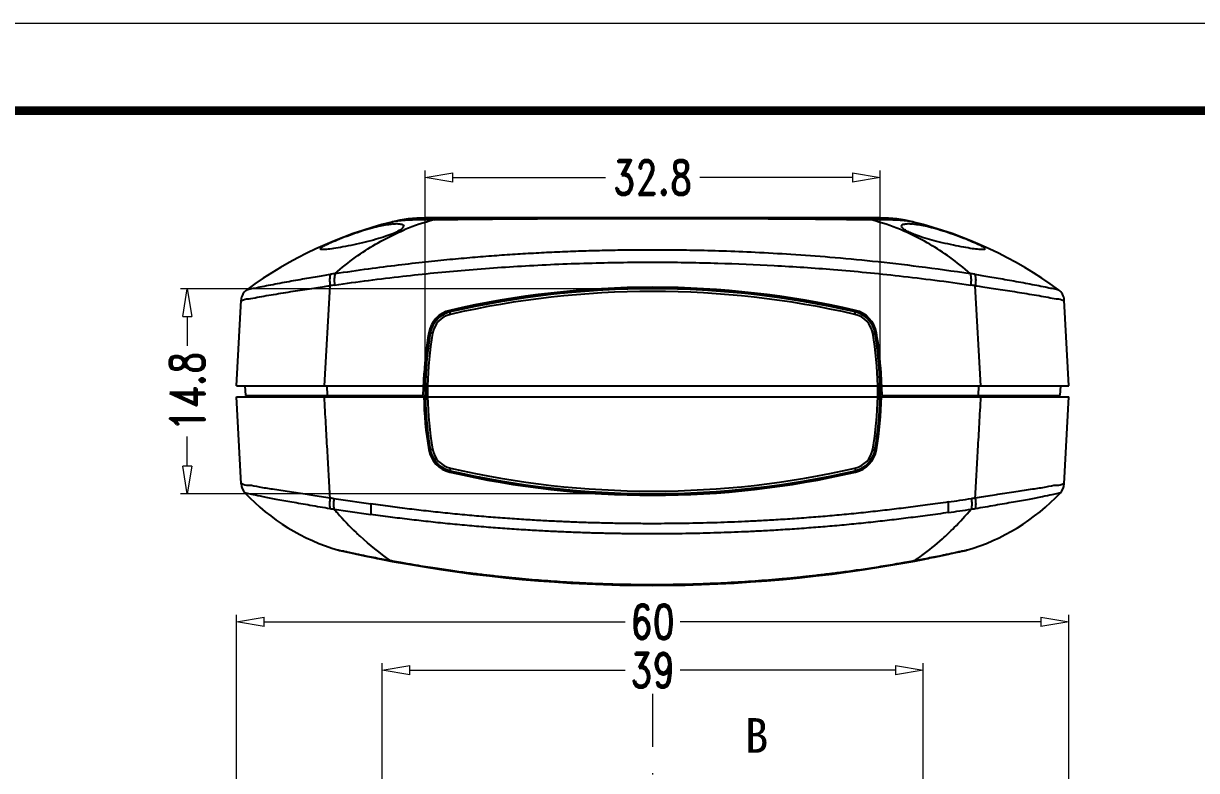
# Model space of a CAD drawing. Header units: millimetres. Extents: x 6083 to 6448, y 1315 to 1569.
# Drawn here: x 6223.9 to 6308.5, y 1514.7 to 1568.6 of the extents above; entities that cross this region are included whole.
import ezdxf
from ezdxf.enums import TextEntityAlignment as Align

# ---------------------------------------------------------------- set-up
doc = ezdxf.new("R2010")
doc.units = ezdxf.units.MM
doc.linetypes.add('DIVIDE', pattern=[31.75, 12.7, -6.35, 0, -6.35, 0, -6.35])
for name, color, linetype, lineweight in [('dim', 82, 'Continuous', 9), ('from', 7, 'Continuous', 13), ('hatch', 56, 'Continuous', 9)]:
    doc.layers.add(name, color=color, linetype=linetype, lineweight=lineweight)
doc.styles.add('ROMAND', font='romand.shx', dxfattribs={"width": 0.75, "bigfont": 'gbcbig.shx'})
doc.styles.add('宋体', font='SimSun.ttf', dxfattribs={"height": 15})
doc.dimstyles.new('YanXiu', dxfattribs={"dimtxt": 2.5, "dimasz": 2.2, "dimexe": 1, "dimexo": 0, "dimgap": 0.66, "dimtad": 0, "dimzin": 9, "dimdsep": 46, "dimtxsty": 'ROMAND', "dimblk": 'CLOSEDBLANK', "dimcen": 0, "dimclrd": 3, "dimclre": 3, "dimclrt": 7, "dimazin": 2, "dimtfac": 1, "dimtofl": 0, "dimtmove": 0, "dimatfit": 3, "dimldrblk": 'CLOSEDBLANK', "dimfxl": 1, "dimlwd": 5, "dimlwe": 5, "dimarcsym": 0})

# ---------------------------------------------------------------- blocks, each defined once
blk = doc.blocks.new('_ClosedBlank')
at = {"color": 0, "linetype": 'ByBlock', "lineweight": -2}
for p, q in [((-1, 0.167), (0, 0)), ((-1, 0.167), (-1, -0.167)), ((0, 0), (-1, -0.167))]:
    blk.add_line(p, q, dxfattribs=at)
blk = doc.blocks.new('*D22')
at = {"layer": 'Defpoints', "color": 0, "transparency": 16777216}
for p in [(6288.805, 1521.972), (6249.805, 1497.761), (6288.805, 1497.761)]:
    blk.add_point(p, dxfattribs=at)
at = {"layer": 'dim', "color": 3, "lineweight": 5, "transparency": 16777216}
for p, q in [((6249.805, 1497.761), (6249.805, 1522.472)), ((6288.805, 1497.761), (6288.805, 1522.472)), ((6251.805, 1521.972), (6267.332, 1521.972)), ((6286.805, 1521.972), (6271.278, 1521.972))]:
    blk.add_line(p, q, dxfattribs=at)
at = {"layer": 'dim', "color": 3, "lineweight": 5, "transparency": 16777216, "xscale": 2, "yscale": 2, "zscale": 2, "rotation": 180}
blk.add_blockref('_ClosedBlank', (6249.805, 1521.972), dxfattribs=at)
at = {"layer": 'dim', "color": 3, "lineweight": 5, "transparency": 16777216, "xscale": 2, "yscale": 2, "zscale": 2}
blk.add_blockref('_ClosedBlank', (6288.805, 1521.972), dxfattribs=at)
at = {"layer": 'dim', "color": 7, "transparency": 16777216, "insert": (6269.305, 1521.972), "char_height": 2.5, "attachment_point": 5, "style": 'ROMAND'}
blk.add_mtext('39', dxfattribs=at)
blk = doc.blocks.new('*D23')
at = {"layer": 'Defpoints', "color": 0, "transparency": 16777216}
for p in [(6299.305, 1525.472), (6239.305, 1502.093), (6299.305, 1502.09)]:
    blk.add_point(p, dxfattribs=at)
at = {"layer": 'dim', "color": 3, "lineweight": 5, "transparency": 16777216}
for p, q in [((6239.305, 1502.093), (6239.305, 1525.972)), ((6299.305, 1502.09), (6299.305, 1525.972)), ((6241.305, 1525.472), (6267.332, 1525.472)), ((6297.305, 1525.472), (6271.278, 1525.472))]:
    blk.add_line(p, q, dxfattribs=at)
at = {"layer": 'dim', "color": 3, "lineweight": 5, "transparency": 16777216, "xscale": 2, "yscale": 2, "zscale": 2, "rotation": 180}
blk.add_blockref('_ClosedBlank', (6239.305, 1525.472), dxfattribs=at)
at = {"layer": 'dim', "color": 3, "lineweight": 5, "transparency": 16777216, "xscale": 2, "yscale": 2, "zscale": 2}
blk.add_blockref('_ClosedBlank', (6299.305, 1525.472), dxfattribs=at)
at = {"layer": 'dim', "color": 7, "transparency": 16777216, "insert": (6269.305, 1525.472), "char_height": 2.5, "attachment_point": 5, "style": 'ROMAND'}
blk.add_mtext('60', dxfattribs=at)
blk = doc.blocks.new('*D33')
at = {"layer": 'Defpoints', "color": 0, "transparency": 16777216}
for p in [(6285.705, 1557.508), (6252.905, 1542.094), (6285.705, 1542.094)]:
    blk.add_point(p, dxfattribs=at)
at = {"layer": 'dim', "color": 3, "lineweight": 5, "transparency": 16777216}
for p, q in [((6252.905, 1542.094), (6252.905, 1558.008)), ((6285.705, 1542.094), (6285.705, 1558.008)), ((6254.905, 1557.508), (6265.904, 1557.508)), ((6283.705, 1557.508), (6272.707, 1557.508))]:
    blk.add_line(p, q, dxfattribs=at)
at = {"layer": 'dim', "color": 3, "lineweight": 5, "transparency": 16777216, "xscale": 2, "yscale": 2, "zscale": 2, "rotation": 180}
blk.add_blockref('_ClosedBlank', (6252.905, 1557.508), dxfattribs=at)
at = {"layer": 'dim', "color": 3, "lineweight": 5, "transparency": 16777216, "xscale": 2, "yscale": 2, "zscale": 2}
blk.add_blockref('_ClosedBlank', (6285.705, 1557.508), dxfattribs=at)
at = {"layer": 'dim', "color": 7, "transparency": 16777216, "insert": (6269.305, 1557.508), "char_height": 2.5, "attachment_point": 5, "style": 'ROMAND'}
blk.add_mtext('32.8', dxfattribs=at)
blk = doc.blocks.new('*D35')
at = {"layer": 'Defpoints', "color": 0, "transparency": 16777216}
for p in [(6269.305, 1549.494), (6235.754, 1534.694), (6269.305, 1534.694)]:
    blk.add_point(p, dxfattribs=at)
at = {"layer": 'dim', "color": 3, "lineweight": 5, "transparency": 16777216}
for p, q in [((6269.305, 1549.494), (6235.254, 1549.494)), ((6235.754, 1547.494), (6235.754, 1545.361)), ((6235.754, 1536.694), (6235.754, 1538.826)), ((6269.305, 1534.694), (6235.254, 1534.694))]:
    blk.add_line(p, q, dxfattribs=at)
at = {"layer": 'dim', "color": 3, "lineweight": 5, "transparency": 16777216, "xscale": 2, "yscale": 2, "zscale": 2}
for p, rotation in [((6235.754, 1549.494), 90), ((6235.754, 1534.694), 270)]:
    blk.add_blockref('_ClosedBlank', p, dxfattribs=dict(at, rotation=rotation))
at = {"layer": 'dim', "color": 7, "transparency": 16777216, "insert": (6235.754, 1542.094), "char_height": 2.5, "attachment_point": 5, "rotation": 90, "style": 'ROMAND'}
blk.add_mtext('14.8', dxfattribs=at)

msp = doc.modelspace()

# ---------------------------------------------------------------- linework, layer by layer
at = {"color": 7, "linetype": 'Continuous'}
for p, q in [((6285.708, 1554.594), (6252.902, 1554.594)), ((6253.982, 1554.454), (6253.524, 1554.448)), ((6285.086, 1554.448), (6284.628, 1554.454)), ((6245.634, 1542.494), (6246.045, 1549.708)), ((6292.977, 1542.494), (6292.565, 1549.708)), ((6240.039, 1549.419), (6240.04, 1549.42)), ((6298.571, 1549.42), (6298.573, 1549.419)), ((6239.305, 1542.494), (6239.629, 1548.662)), ((6299.305, 1542.494), (6298.982, 1548.662)), ((6254.711, 1547.819), (6254.709, 1547.831)), ((6283.899, 1547.819), (6283.902, 1547.831)), ((6253.275, 1546.298), (6253.263, 1546.3)), ((6285.336, 1546.298), (6285.347, 1546.3)), ((6252.755, 1541.794), (6252.84, 1543.402)), ((6285.855, 1541.794), (6285.771, 1543.402)), ((6239.305, 1542.494), (6252.792, 1542.494)), ((6239.905, 1542.494), (6239.942, 1541.794)), ((6245.821, 1542.494), (6245.832, 1541.794)), ((6252.792, 1542.408), (6252.907, 1542.408)), ((6252.907, 1542.408), (6252.919, 1542.407)), ((6252.92, 1542.443), (6252.919, 1542.407)), ((6252.92, 1542.488), (6252.92, 1542.479)), ((6252.92, 1542.479), (6252.92, 1542.443)), ((6253.08, 1542.486), (6285.531, 1542.486)), ((6285.69, 1542.479), (6285.69, 1542.488)), ((6285.703, 1542.408), (6285.691, 1542.407)), ((6285.703, 1542.408), (6285.819, 1542.408)), ((6285.819, 1542.494), (6299.305, 1542.494)), ((6292.79, 1542.494), (6292.779, 1541.794)), ((6298.705, 1542.494), (6298.669, 1541.794)), ((6239.305, 1541.694), (6252.809, 1541.694)), ((6239.635, 1535.411), (6239.305, 1541.694)), ((6239.942, 1541.794), (6252.755, 1541.794)), ((6240.655, 1541.794), (6240.664, 1541.694)), ((6246.043, 1541.794), (6246.045, 1541.694)), ((6251.853, 1541.777), (6251.849, 1541.694)), ((6252.809, 1541.78), (6252.907, 1541.78)), ((6252.907, 1541.78), (6252.907, 1541.795)), ((6252.907, 1541.78), (6252.919, 1541.78)), ((6252.92, 1541.708), (6252.92, 1541.698)), ((6253.08, 1541.701), (6285.531, 1541.701)), ((6285.69, 1541.708), (6285.691, 1541.744)), ((6285.69, 1541.698), (6285.69, 1541.708)), ((6285.691, 1541.744), (6285.691, 1541.78)), ((6285.703, 1541.78), (6285.691, 1541.78)), ((6285.704, 1541.795), (6285.703, 1541.78)), ((6285.703, 1541.78), (6285.802, 1541.78)), ((6285.802, 1541.694), (6299.305, 1541.694)), ((6285.855, 1541.794), (6298.669, 1541.794)), ((6286.762, 1541.694), (6286.757, 1541.777)), ((6292.568, 1541.794), (6292.565, 1541.694)), ((6297.955, 1541.794), (6297.947, 1541.694)), ((6298.976, 1535.411), (6299.305, 1541.694)), ((6253.275, 1537.889), (6253.263, 1537.887)), ((6285.336, 1537.889), (6285.347, 1537.887)), ((6254.711, 1536.368), (6254.709, 1536.356)), ((6283.899, 1536.368), (6283.902, 1536.356)), ((6244.405, 1534.666), (6244.506, 1534.651)), ((6244.506, 1534.651), (6244.802, 1534.605)), ((6293.808, 1534.605), (6294.105, 1534.651)), ((6294.105, 1534.651), (6294.205, 1534.666)), ((6248.983, 1533.968), (6248.983, 1533.205)), ((6290.628, 1533.346), (6290.628, 1534.111)), ((6246.667, 1530.633), (6246.66, 1530.635)), ((6246.666, 1530.633), (6246.7, 1530.624)), ((6246.699, 1530.624), (6246.715, 1530.62)), ((6246.75, 1530.612), (6246.85, 1530.59)), ((6246.85, 1530.59), (6247.424, 1530.466)), ((6247.424, 1530.466), (6248.636, 1530.21)), ((6248.636, 1530.21), (6249.519, 1530.027)), ((6288.901, 1529.988), (6289.541, 1530.119)), ((6289.502, 1530.111), (6290.658, 1530.354)), ((6290.274, 1530.273), (6291.359, 1530.503)), ((6291.359, 1530.503), (6291.802, 1530.599)), ((6291.793, 1530.597), (6291.872, 1530.615)), ((6291.869, 1530.614), (6291.887, 1530.618)), ((6291.885, 1530.618), (6291.896, 1530.62)), ((6291.893, 1530.62), (6291.908, 1530.623)), ((6291.908, 1530.623), (6291.944, 1530.633)), ((6291.948, 1530.634), (6291.944, 1530.633)), ((6249.519, 1530.027), (6249.946, 1529.941)), ((6249.946, 1529.941), (6250.245, 1529.882)), ((6250.245, 1529.882), (6250.435, 1529.846)), ((6250.401, 1529.852), (6250.435, 1529.846)), ((6250.409, 1529.892), (6250.443, 1529.885)), ((6250.435, 1529.846), (6250.462, 1529.841)), ((6250.462, 1529.841), (6250.471, 1529.839)), ((6250.47, 1529.88), (6250.54, 1529.867)), ((6250.471, 1529.839), (6250.503, 1529.833)), ((6250.503, 1529.833), (6250.533, 1529.827)), ((6288.071, 1529.867), (6288.141, 1529.88)), ((6288.078, 1529.827), (6288.139, 1529.839)), ((6288.139, 1529.839), (6288.149, 1529.841)), ((6288.141, 1529.88), (6288.174, 1529.886)), ((6288.149, 1529.841), (6288.181, 1529.847)), ((6288.174, 1529.886), (6288.202, 1529.892)), ((6288.181, 1529.847), (6288.413, 1529.891)), ((6288.181, 1529.847), (6288.209, 1529.852)), ((6288.412, 1529.891), (6288.585, 1529.925)), ((6288.579, 1529.924), (6288.92, 1529.992))]:
    msp.add_line(p, q, dxfattribs=at)
for points in [[(6239.904, 1534.78), (6239.904, 1534.779), (6239.905, 1534.779)], [(6298.706, 1534.779), (6298.706, 1534.779), (6298.707, 1534.78)], [(6246.715, 1530.62), (6246.723, 1530.618), (6246.73, 1530.617), (6246.75, 1530.612)]]:
    msp.add_lwpolyline(points, dxfattribs=at)
for centre, radius, start, end in [((6257.718, 1525.182), 30, 103.93215, 126.10888), ((6252.902, 1544.594), 10, 90.00044, 103.93327), ((6251.005, 1549.125), 5.065, 94.99325, 95.59321), ((6257.617, 1538.719), 16.253, 104.5865, 112.33243), ((6252.853, 1534.144), 20.318, 89.47327, 90.17267), ((6280.993, 1538.719), 16.253, 67.6676, 75.4136), ((6285.758, 1534.114), 20.347, 89.8218, 90.51916), ((6285.708, 1544.594), 10, 76.06673, 89.99956), ((6287.612, 1549.183), 5.007, 84.41578, 85.08639), ((6280.893, 1525.182), 30, 53.89112, 76.06785), ((6248.777, 1534.114), 16.64, 98.16771, 99.35845), ((6289.828, 1534.079), 16.675, 80.64217, 81.83078), ((6248.569, 1534.543), 15.374, 98.21118, 99.44799), ((6269.305, 1484.594), 65, 77.00239, 102.99761), ((6290.024, 1534.437), 15.481, 80.55415, 81.78234), ((6240.627, 1548.61), 1, 125.95041, 176.99988), ((6240.627, 1548.611), 1, 126.10883, 177.00006), ((6269.305, 1484.604), 64.878, 77.00025, 102.99975), ((6269.305, 1484.294), 64.999, 77.03279, 102.96721), ((6269.305, 1484.593), 64.9, 93.2993, 99.51012), ((6269.304, 1484.611), 64.882, 93.17384, 93.29934), ((6269.305, 1484.594), 64.9, 86.82633, 93.17383), ((6269.306, 1484.611), 64.882, 86.70039, 86.82632), ((6269.305, 1484.594), 64.9, 82.09616, 86.70043), ((6269.305, 1484.593), 64.901, 80.94031, 82.09618), ((6297.983, 1548.61), 1, 3.00024, 54.05029), ((6297.983, 1548.611), 1, 3.00005, 53.89124), ((6255.136, 1545.979), 2, 102.99761, 170.27309), ((6269.3, 1484.615), 64.878, 102.49594, 102.99759), ((6269.308, 1484.58), 64.913, 99.94502, 102.49587), ((6269.302, 1484.612), 64.882, 99.51019, 99.94493), ((6269.307, 1484.604), 64.889, 80.49038, 80.9403), ((6269.305, 1484.592), 64.901, 79.45659, 80.05451), ((6269.302, 1484.577), 64.916, 77.93385, 79.4566), ((6269.306, 1484.595), 64.899, 77.50405, 77.93383), ((6269.31, 1484.615), 64.878, 77.00241, 77.50406), ((6283.475, 1545.979), 2, 9.72691, 77.00239), ((6255.136, 1545.979), 1.9, 102.99761, 170.27309), ((6255.136, 1545.979), 1.888, 103.00889, 170.27071), ((6255.098, 1545.988), 1.69, 102.91687, 170.20409), ((6283.513, 1545.988), 1.69, 9.79559, 77.0837), ((6283.474, 1545.979), 1.888, 9.72907, 76.99122), ((6283.475, 1545.979), 1.9, 9.72691, 77.00239), ((6277.805, 1542.094), 25, 170.27309, 177), ((6277.805, 1542.094), 24.9, 170.27307, 176.99674), ((6277.806, 1542.094), 24.889, 170.27343, 176.99707), ((6277.706, 1542.105), 24.629, 170.25087, 179.11238), ((6260.904, 1542.104), 24.63, 0.88773, 9.74904), ((6260.804, 1542.094), 24.889, 3.00298, 9.72652), ((6260.807, 1542.094), 24.899, 3.00313, 9.72707), ((6260.805, 1542.094), 25, 3, 9.72691), ((6277.809, 1542.093), 24.904, 176.9968, 179.08985), ((6277.81, 1542.093), 24.893, 176.99693, 179.09088), ((6260.8, 1542.093), 24.893, 0.90914, 3.00306), ((6260.801, 1542.093), 24.904, 0.91015, 3.0032), ((6277.805, 1542.094), 24.9, 179.27742, 180.68739), ((6277.795, 1542.094), 24.89, 179.08998, 179.27742), ((6277.629, 1542.094), 24.712, 179.27227, 180.72773), ((6278.457, 1542.094), 25.38, 179.27808, 180.72192), ((6279.437, 1542.081), 26.36, 179.11994, 179.27805), ((6259.171, 1542.081), 26.363, 0.72196, 0.88005), ((6260.154, 1542.094), 25.38, 359.27808, 0.72192), ((6260.016, 1542.081), 25.677, 0.72773, 0.887), ((6260.981, 1542.094), 24.712, 359.27227, 0.72773), ((6260.816, 1542.094), 24.89, 0.72258, 0.91001), ((6260.805, 1542.094), 24.9, 359.31261, 0.72258), ((6277.794, 1542.093), 25.789, 180.69738, 180.8885), ((6277.805, 1542.094), 25, 180.91677, 189.72691), ((6277.795, 1542.093), 24.89, 180.72258, 180.91149), ((6277.805, 1542.094), 24.9, 180.91141, 189.72692), ((6278.572, 1542.106), 25.655, 180.72773, 180.88714), ((6277.807, 1542.094), 24.89, 180.91045, 189.72648), ((6279.417, 1542.106), 26.341, 180.72196, 180.88019), ((6277.707, 1542.083), 24.63, 180.88774, 189.749), ((6260.905, 1542.083), 24.629, 350.2509, 359.11235), ((6260.804, 1542.094), 24.89, 350.27352, 359.08955), ((6260.805, 1542.094), 24.9, 350.27309, 359.08859), ((6260.805, 1542.094), 25, 350.27309, 359.08323), ((6259.196, 1542.106), 26.338, 359.1198, 359.27805), ((6260.816, 1542.093), 24.89, 359.08851, 359.27742), ((6260.816, 1542.093), 25.789, 359.1115, 359.30262), ((6255.136, 1538.208), 2, 189.72691, 257.00239), ((6255.136, 1538.208), 1.9, 189.72691, 257.00239), ((6255.136, 1538.208), 1.888, 189.7291, 256.99122), ((6255.098, 1538.2), 1.69, 189.79559, 257.0837), ((6283.513, 1538.2), 1.69, 282.91687, 350.20409), ((6283.474, 1538.208), 1.888, 283.00904, 350.27065), ((6283.475, 1538.208), 1.9, 282.99761, 350.27309), ((6283.475, 1538.208), 2, 282.99761, 350.27309), ((6269.305, 1599.594), 65, 257.00239, 282.99761), ((6269.302, 1599.577), 64.883, 257.00242, 257.71042), ((6269.305, 1599.583), 64.878, 257.00025, 282.99975), ((6269.305, 1599.893), 64.999, 257.0328, 282.9672), ((6269.308, 1599.607), 64.914, 257.71044, 260.05458), ((6269.303, 1599.607), 64.914, 279.94527, 282.27855), ((6269.309, 1599.578), 64.884, 282.27856, 282.99758), ((6240.633, 1535.464), 1, 182.99929, 223.26607), ((6240.633, 1535.464), 1, 182.99884, 223.15347), ((6269.305, 1599.594), 64.9, 260.49034, 266.70066), ((6269.305, 1599.594), 64.9, 273.29942, 279.50989), ((6297.978, 1535.464), 1, 316.73243, 356.99967), ((6297.977, 1535.464), 1, 316.84653, 357.00116), ((6250.847, 1545.039), 15, 223.15195, 253.81809), ((6248.503, 1548.097), 13.906, 259.83713, 260.99245), ((6269.699, 1682.264), 149.736, 261.01993, 262.04758), ((6269.304, 1599.576), 64.882, 266.70062, 266.8262), ((6269.305, 1599.594), 64.9, 266.82621, 273.17381), ((6269.306, 1599.576), 64.882, 273.17383, 273.29947), ((6269.343, 1679.416), 146.856, 278.33349, 278.98702), ((6287.764, 1545.039), 15, 286.18191, 316.84805), ((6290.138, 1547.921), 13.727, 278.99486, 280.16664), ((6248.202, 1546.396), 12.938, 260.4185, 261.71607), ((6264.832, 1549.337), 24.289, 220.40653, 221.26687), ((6269.352, 1681.429), 149.617, 261.15172, 262.17543), ((6269.449, 1677.457), 145.661, 278.3607, 279.01508), ((6290.421, 1546.319), 12.86, 278.27876, 279.58346), ((6263.359, 1548.003), 22.301, 221.18761, 226.19124), ((6276.468, 1546.743), 20.55, 311.91824, 313.55399), ((6246.945, 1531.593), 1, 253.81553, 269.99909), ((6271.673, 1648.573), 120.563, 258.17349, 258.60125), ((6291.665, 1531.593), 1, 269.99986, 286.18235), ((6252.343, 1540.033), 10.324, 259.39076, 259.5445), ((6269.305, 1630.594), 102.5, 259.44692, 280.55314), ((6269.243, 1631.617), 103.454, 259.58432, 259.91219), ((6269.215, 1631.46), 103.295, 259.91221, 260.18062), ((6269.398, 1631.443), 103.278, 279.81952, 280.08797), ((6269.36, 1631.654), 103.492, 280.08799, 280.4158)]:
    msp.add_arc(centre, radius, start, end, dxfattribs=at)
for points, start_tangent, end_tangent in [([(6245.342, 1552.366), (6245.439, 1552.478), (6245.742, 1552.653), (6246.241, 1552.885), (6246.887, 1553.151), (6247.631, 1553.428), (6248.384, 1553.68), (6249.077, 1553.882), (6249.675, 1554.029), (6250.164, 1554.122), (6250.511, 1554.166)], (-0.052336, 0.99863), (0.995242, 0.097432)), ([(6251.355, 1554.006), (6251.272, 1553.862), (6251.034, 1553.686), (6250.63, 1553.485), (6250.067, 1553.271), (6249.374, 1553.057), (6248.581, 1552.849), (6247.751, 1552.659), (6246.963, 1552.501), (6246.297, 1552.388), (6245.788, 1552.324), (6245.458, 1552.313), (6245.342, 1552.366)], (-0.052336, -0.99863), (-0.052336, 0.99863)), ([(6252.792, 1554.462), (6252.546, 1554.46), (6252.306, 1554.455), (6252.073, 1554.449), (6251.849, 1554.441), (6251.633, 1554.43), (6251.429, 1554.417), (6251.239, 1554.403), (6251.064, 1554.387), (6250.902, 1554.368), (6250.752, 1554.348), (6250.616, 1554.325), (6250.494, 1554.299)], (-0.999996, -0.002771), (-0.970579, -0.240785)), ([(6250.564, 1554.171), (6250.896, 1554.184), (6251.149, 1554.159), (6251.306, 1554.098), (6251.355, 1554.006)], (0.996208, 0.087005), (-0.052336, -0.99863)), ([(6253.524, 1554.448), (6253.287, 1554.457), (6253.04, 1554.461)], (-0.998761, 0.049772), (-0.999955, 0.009435)), ([(6253.525, 1554.448), (6253.676, 1554.529), (6253.828, 1554.577), (6253.981, 1554.594)], (0.841041, 0.540971), (1, 0.000005)), ([(6284.628, 1554.454), (6283.475, 1554.469), (6281.848, 1554.487), (6280.224, 1554.501), (6278.639, 1554.513), (6277.036, 1554.522), (6275.293, 1554.529), (6273.371, 1554.535), (6271.293, 1554.539), (6269.115, 1554.54), (6266.933, 1554.538), (6264.838, 1554.534), (6262.908, 1554.528), (6261.197, 1554.52), (6259.66, 1554.511), (6258.147, 1554.499), (6256.601, 1554.485), (6255.056, 1554.468), (6253.982, 1554.454)], (-0.999905, 0.013754), (-0.999905, -0.013749)), ([(6285.086, 1554.448), (6284.935, 1554.529), (6284.783, 1554.577), (6284.63, 1554.594)], (-0.840952, 0.54111), (-1, 0.000003)), ([(6285.574, 1554.461), (6285.326, 1554.457), (6285.086, 1554.448)], (-0.999957, -0.009303), (-0.99876, -0.049782)), ([(6288.116, 1554.299), (6287.995, 1554.325), (6287.858, 1554.348), (6287.708, 1554.369), (6287.545, 1554.387), (6287.369, 1554.403), (6287.178, 1554.418), (6286.974, 1554.43), (6286.758, 1554.441), (6286.536, 1554.449), (6286.305, 1554.455), (6286.066, 1554.46), (6285.821, 1554.462)], (-0.97058, 0.24078), (-0.999996, 0.002868)), ([(6287.256, 1554.006), (6287.302, 1554.096), (6287.454, 1554.158), (6287.706, 1554.184), (6288.041, 1554.172)], (-0.052336, 0.99863), (0.996329, -0.085612)), ([(6293.269, 1552.366), (6293.16, 1552.314), (6292.851, 1552.321), (6292.372, 1552.38), (6291.74, 1552.484), (6290.987, 1552.632), (6290.186, 1552.811), (6289.424, 1553.005), (6288.77, 1553.197), (6288.262, 1553.372), (6287.852, 1553.543), (6287.533, 1553.713), (6287.329, 1553.872), (6287.256, 1554.006)], (-0.052336, -0.99863), (-0.052336, 0.99863)), ([(6288.1, 1554.166), (6288.447, 1554.121), (6288.944, 1554.027), (6289.554, 1553.877), (6290.252, 1553.672), (6291.009, 1553.418), (6291.743, 1553.144), (6292.379, 1552.881), (6292.871, 1552.652), (6293.172, 1552.478), (6293.269, 1552.366)], (0.995258, -0.097267), (-0.052336, -0.99863)), ([(6246.413, 1550.585), (6247.881, 1551.759), (6250.86, 1553.501), (6251.442, 1553.753)], (0.750954, 0.660354), (0.925068, 0.379801)), ([(6292.198, 1550.585), (6290.73, 1551.759), (6287.751, 1553.501), (6287.169, 1553.753)], (-0.750958, 0.66035), (-0.925068, 0.3798)), ([(6246.413, 1550.585), (6248.826, 1550.932), (6250.986, 1551.209), (6252.928, 1551.431), (6254.691, 1551.612), (6256.322, 1551.76), (6257.87, 1551.883), (6259.385, 1551.987), (6260.901, 1552.077), (6262.426, 1552.153), (6263.953, 1552.214), (6265.47, 1552.259), (6266.995, 1552.289), (6268.59, 1552.305), (6270.313, 1552.303), (6272.223, 1552.279), (6274.347, 1552.225), (6276.695, 1552.129), (6279.278, 1551.984), (6282.089, 1551.776), (6285.15, 1551.488), (6288.51, 1551.099), (6292.198, 1550.585)], (0.98866, 0.150174), (0.988661, -0.150161)), ([(6246.373, 1549.759), (6251.283, 1550.392), (6255.793, 1550.839), (6260.435, 1551.161), (6265.238, 1551.354), (6269.757, 1551.404), (6274.011, 1551.337), (6278.062, 1551.167), (6282.355, 1550.877), (6287.075, 1550.42), (6292.237, 1549.759)], (0.989692, 0.143213), (0.989693, -0.143205)), ([(6240.04, 1549.42), (6240.21, 1549.453), (6240.611, 1549.539), (6241.149, 1549.651), (6241.768, 1549.774), (6242.428, 1549.899), (6243.091, 1550.02), (6243.743, 1550.136), (6244.381, 1550.248), (6244.991, 1550.352), (6245.56, 1550.448), (6246.071, 1550.533)], (0.988322, -0.152379), (0.98668, 0.162672)), ([(6246.071, 1550.533), (6246.025, 1550.326), (6246.016, 1550.04), (6246.045, 1549.708)], (-0.3729, -0.927871), (0.138015, -0.99043)), ([(6246.413, 1550.585), (6246.364, 1550.378), (6246.35, 1550.091), (6246.373, 1549.759)], (-0.380253, -0.924883), (0.119059, -0.992887)), ([(6292.198, 1550.585), (6292.247, 1550.378), (6292.26, 1550.091), (6292.237, 1549.759)], (0.38012, -0.924937), (-0.119115, -0.99288)), ([(6292.54, 1550.533), (6293.051, 1550.448), (6293.62, 1550.352), (6294.23, 1550.248), (6294.867, 1550.136), (6295.52, 1550.02), (6296.183, 1549.899), (6296.842, 1549.774), (6297.461, 1549.651), (6298, 1549.539), (6298.401, 1549.453), (6298.571, 1549.42)], (0.98668, -0.162672), (0.988313, 0.152437)), ([(6292.54, 1550.533), (6292.586, 1550.326), (6292.595, 1550.04), (6292.565, 1549.708)], (0.372851, -0.927891), (-0.138031, -0.990428)), ([(6239.629, 1548.662), (6239.794, 1548.691), (6240.214, 1548.77), (6240.784, 1548.875), (6241.445, 1548.991), (6242.15, 1549.109), (6242.859, 1549.225), (6243.556, 1549.335), (6244.237, 1549.44), (6244.889, 1549.539), (6245.497, 1549.628), (6246.045, 1549.708)], (-0.048695, -0.998814), (0.989769, 0.142678)), ([(6292.565, 1549.708), (6293.113, 1549.628), (6293.721, 1549.539), (6294.374, 1549.44), (6295.055, 1549.335), (6295.752, 1549.225), (6296.461, 1549.109), (6297.166, 1548.991), (6297.827, 1548.875), (6298.397, 1548.77), (6298.817, 1548.691), (6298.982, 1548.662)], (0.989769, -0.142678), (-0.048764, 0.99881)), ([(6254.701, 1547.763), (6254.703, 1547.803), (6254.711, 1547.819)], (-0.056648, 0.998394), (0.961093, 0.276226)), ([(6254.72, 1547.635), (6254.707, 1547.704), (6254.701, 1547.763)], (-0.209867, 0.97773), (-0.056648, 0.998394)), ([(6283.891, 1547.635), (6283.903, 1547.704), (6283.909, 1547.763)], (0.209875, 0.977728), (0.056655, 0.998394)), ([(6283.909, 1547.763), (6283.908, 1547.803), (6283.899, 1547.819)], (0.056655, 0.998394), (-0.961094, 0.27622)), ([(6253.296, 1546.296), (6253.275, 1546.298)], (-0.931236, 0.364418), (-0.574763, -0.81832)), ([(6253.433, 1546.275), (6253.352, 1546.288), (6253.296, 1546.296)], (-0.986269, 0.165148), (-0.931236, 0.364418)), ([(6285.178, 1546.275), (6285.258, 1546.288), (6285.315, 1546.296)], (0.986269, 0.165149), (0.931237, 0.364415)), ([(6285.315, 1546.296), (6285.336, 1546.298)], (0.931237, 0.364415), (0.574774, -0.818312)), ([(6252.94, 1542.411), (6252.919, 1542.407)], (-0.990042, 0.140773), (-0.221188, -0.975231)), ([(6252.941, 1542.483), (6252.92, 1542.479)], (-0.993873, 0.110531), (-0.186563, -0.982443)), ([(6253.079, 1542.413), (6252.997, 1542.413), (6252.94, 1542.411)], (-0.999991, 0.004209), (-0.990042, 0.140773)), ([(6253.08, 1542.486), (6252.998, 1542.485), (6252.941, 1542.483)], (-0.999987, 0.005044), (-0.993873, 0.110531)), ([(6285.531, 1542.486), (6285.612, 1542.485), (6285.669, 1542.483)], (0.999987, 0.005044), (0.993873, 0.11053)), ([(6285.532, 1542.413), (6285.613, 1542.413), (6285.67, 1542.411)], (0.999991, 0.004209), (0.990042, 0.140773)), ([(6285.669, 1542.483), (6285.69, 1542.479)], (0.993873, 0.11053), (0.186529, -0.982449)), ([(6285.67, 1542.411), (6285.691, 1542.407)], (0.990042, 0.140773), (0.221173, -0.975235)), ([(6246.05, 1534.41), (6245.951, 1536.126), (6245.851, 1537.887), (6245.745, 1539.737), (6245.634, 1541.694)], (-0.057036, 0.998372), (-0.056985, 0.998375)), ([(6252.94, 1541.776), (6252.919, 1541.78)], (-0.990042, -0.140773), (-0.221173, 0.975235)), ([(6252.941, 1541.704), (6252.92, 1541.708)], (-0.993872, -0.110534), (-0.186537, 0.982448)), ([(6253.079, 1541.774), (6252.997, 1541.774), (6252.94, 1541.776)], (-0.999991, -0.004209), (-0.990042, -0.140773)), ([(6253.08, 1541.701), (6252.998, 1541.702), (6252.941, 1541.704)], (-0.999987, -0.005046), (-0.993872, -0.110534)), ([(6285.531, 1541.701), (6285.612, 1541.702), (6285.669, 1541.704)], (0.999987, -0.005046), (0.993872, -0.110535)), ([(6285.532, 1541.774), (6285.613, 1541.774), (6285.67, 1541.776)], (0.999991, -0.004209), (0.990042, -0.140773)), ([(6285.669, 1541.704), (6285.69, 1541.708)], (0.993872, -0.110535), (0.186567, 0.982442)), ([(6285.67, 1541.776), (6285.691, 1541.78)], (0.990042, -0.140773), (0.221188, 0.975231)), ([(6292.561, 1534.41), (6292.659, 1536.127), (6292.76, 1537.888), (6292.865, 1539.737), (6292.977, 1541.694)], (0.057036, 0.998372), (0.056985, 0.998375)), ([(6253.296, 1537.891), (6253.275, 1537.889)], (-0.931237, -0.364415), (-0.574774, 0.818312)), ([(6253.433, 1537.912), (6253.352, 1537.899), (6253.296, 1537.891)], (-0.986269, -0.165149), (-0.931237, -0.364415)), ([(6285.178, 1537.912), (6285.258, 1537.899), (6285.315, 1537.891)], (0.986269, -0.165148), (0.931235, -0.364418)), ([(6285.315, 1537.891), (6285.336, 1537.889)], (0.931235, -0.364418), (0.574761, 0.818322)), ([(6254.701, 1536.424), (6254.703, 1536.384), (6254.711, 1536.368)], (-0.056655, -0.998394), (0.961095, -0.276218)), ([(6254.72, 1536.552), (6254.707, 1536.483), (6254.701, 1536.424)], (-0.209875, -0.977728), (-0.056655, -0.998394)), ([(6283.891, 1536.552), (6283.903, 1536.483), (6283.909, 1536.424)], (0.209867, -0.97773), (0.056648, -0.998394)), ([(6283.909, 1536.424), (6283.908, 1536.384), (6283.899, 1536.368)], (0.056648, -0.998394), (-0.961093, -0.276226)), ([(6239.635, 1535.412), (6239.777, 1535.396), (6240.208, 1535.326), (6240.923, 1535.205), (6241.9, 1535.049), (6243.11, 1534.865), (6244.405, 1534.666)], (-0.041945, 0.99912), (0.988384, -0.151979)), ([(6294.205, 1534.666), (6295.5, 1534.865), (6296.711, 1535.049), (6297.688, 1535.205), (6298.402, 1535.326), (6298.833, 1535.396), (6298.976, 1535.412)], (0.988385, 0.15197), (-0.042033, -0.999116)), ([(6239.905, 1534.779), (6240.061, 1534.747), (6240.493, 1534.654), (6241.192, 1534.507), (6242.135, 1534.324), (6243.286, 1534.118), (6244.599, 1533.888), (6246.048, 1533.639)], (0.991411, -0.130784), (0.986078, -0.166284)), ([(6244.802, 1534.605), (6246.05, 1534.41)], (0.98816, -0.153429), (0.987898, -0.155106)), ([(6246.049, 1534.41), (6246.018, 1534.11), (6246.017, 1533.844), (6246.048, 1533.639)], (-0.149887, -0.988703), (0.261648, -0.965163)), ([(6246.326, 1534.363), (6246.3, 1534.065), (6246.304, 1533.799), (6246.337, 1533.593)], (-0.131395, -0.99133), (0.268207, -0.963361)), ([(6292.284, 1534.363), (6292.31, 1534.065), (6292.306, 1533.799), (6292.273, 1533.593)], (0.131388, -0.991331), (-0.268184, -0.963368)), ([(6292.561, 1534.41), (6293.808, 1534.605)], (0.987899, 0.155101), (0.98816, 0.153429)), ([(6292.561, 1534.41), (6292.593, 1534.11), (6292.593, 1533.844), (6292.562, 1533.639)], (0.149891, -0.988703), (-0.261635, -0.965167)), ([(6292.562, 1533.639), (6294.012, 1533.888), (6295.325, 1534.118), (6296.475, 1534.324), (6297.418, 1534.507), (6298.117, 1534.654), (6298.55, 1534.747), (6298.706, 1534.779)], (0.986079, 0.166279), (0.99145, 0.130487)), ([(6290.628, 1534.111), (6289.123, 1533.898), (6287.735, 1533.714), (6286.387, 1533.548), (6285.023, 1533.393), (6283.631, 1533.248), (6282.239, 1533.117), (6280.907, 1533.005), (6279.525, 1532.902), (6278.183, 1532.814), (6277.002, 1532.747), (6275.961, 1532.695), (6274.966, 1532.652), (6273.96, 1532.617), (6272.95, 1532.589), (6271.941, 1532.567), (6270.931, 1532.552), (6269.91, 1532.545), (6268.866, 1532.544), (6267.798, 1532.551), (6266.714, 1532.566), (6265.621, 1532.59), (6264.524, 1532.621), (6263.439, 1532.661), (6262.371, 1532.708), (6261.248, 1532.766), (6260.007, 1532.841), (6258.662, 1532.932), (6257.299, 1533.038), (6255.929, 1533.157), (6254.528, 1533.293), (6253.136, 1533.443), (6251.769, 1533.603), (6250.406, 1533.775), (6248.983, 1533.968)], (-0.989431, -0.145005), (-0.990362, 0.138501)), ([(6290.628, 1531.85), (6291.048, 1532.261), (6292.273, 1533.593)], (0.724783, 0.688977), (0.648195, 0.761474)), ([(6290.628, 1533.346), (6289.125, 1533.137), (6287.739, 1532.957), (6286.392, 1532.794), (6285.029, 1532.641), (6283.638, 1532.498), (6282.245, 1532.37), (6280.913, 1532.26), (6279.531, 1532.159), (6278.189, 1532.073), (6277.007, 1532.007), (6275.966, 1531.956), (6274.97, 1531.914), (6273.963, 1531.88), (6272.952, 1531.852), (6271.943, 1531.831), (6270.933, 1531.816), (6269.911, 1531.809), (6268.866, 1531.808), (6267.797, 1531.815), (6266.712, 1531.83), (6265.619, 1531.853), (6264.521, 1531.884), (6263.436, 1531.922), (6262.367, 1531.969), (6261.243, 1532.026), (6260.002, 1532.099), (6258.656, 1532.189), (6257.293, 1532.292), (6255.924, 1532.409), (6254.522, 1532.543), (6253.13, 1532.69), (6251.765, 1532.847), (6250.404, 1533.016), (6248.983, 1533.205)], (-0.989753, -0.142791), (-0.990667, 0.136307)), ([(6247.921, 1531.909), (6247.938, 1531.886), (6247.962, 1531.862)], (0.494027, -0.869447), (0.722145, -0.691742)), ([(6247.962, 1531.862), (6247.972, 1531.853), (6247.988, 1531.845)], (0.722145, -0.691742), (0.926966, -0.375146)), ([(6250.409, 1529.892), (6248.213, 1531.635), (6247.988, 1531.845)], (-0.830527, 0.556978), (-0.725054, 0.688692)), ([(6288.202, 1529.892), (6288.71, 1530.246), (6290.197, 1531.452)], (0.830527, 0.556978), (0.744173, 0.667987)), ([(6246.666, 1530.633), (6246.7, 1530.626), (6246.793, 1530.606)], (0.960719, -0.277523), (0.976715, -0.21454)), ([(6246.793, 1530.606), (6246.964, 1530.569)], (0.976715, -0.21454), (0.979031, -0.20371)), ([(6246.945, 1530.593), (6246.975, 1530.586), (6247.063, 1530.566), (6247.225, 1530.529), (6247.485, 1530.469), (6247.863, 1530.384), (6248.353, 1530.276), (6248.899, 1530.158), (6249.444, 1530.043), (6249.97, 1529.936), (6250.401, 1529.852)], (0.953764, -0.300555), (0.982464, -0.186451)), ([(6247.845, 1530.388), (6248.166, 1530.324), (6248.751, 1530.208), (6249.332, 1530.094), (6249.887, 1529.988), (6250.409, 1529.892)], (0.980221, -0.197908), (0.984257, -0.176746)), ([(6288.202, 1529.892), (6288.73, 1529.989), (6289.272, 1530.093), (6289.837, 1530.203), (6290.418, 1530.318), (6290.764, 1530.388)], (0.984258, 0.176739), (0.980224, 0.197889)), ([(6288.209, 1529.852), (6288.647, 1529.937), (6289.161, 1530.042), (6289.692, 1530.154), (6290.233, 1530.271), (6290.731, 1530.381), (6291.121, 1530.468), (6291.385, 1530.528), (6291.547, 1530.566), (6291.635, 1530.586), (6291.665, 1530.593)], (0.982464, 0.186453), (0.95377, 0.300536)), ([(6290.764, 1530.388), (6290.952, 1530.426), (6291.367, 1530.511), (6291.647, 1530.569)], (0.980224, 0.197889), (0.979036, 0.203687)), ([(6291.647, 1530.569), (6291.817, 1530.605)], (0.979036, 0.203687), (0.976715, 0.214542)), ([(6291.817, 1530.605), (6291.91, 1530.625), (6291.944, 1530.633)], (0.976715, 0.214542), (0.960718, 0.277526)), ([(6250.409, 1529.892), (6250.428, 1529.865), (6250.449, 1529.848)], (0.500424, -0.86578), (0.855796, -0.517313)), ([(6250.449, 1529.848), (6250.471, 1529.839)], (0.855796, -0.517313), (0.983242, -0.182304)), ([(6250.47, 1529.88), (6250.489, 1529.854), (6250.51, 1529.836)], (0.50509, -0.863067), (0.857157, -0.515055)), ([(6250.51, 1529.836), (6250.533, 1529.827)], (0.857157, -0.515055), (0.983088, -0.183132)), ([(6251.599, 1529.678), (6252.041, 1529.603), (6253.464, 1529.373), (6254.752, 1529.183), (6255.915, 1529.025), (6256.965, 1528.894), (6257.93, 1528.783), (6258.915, 1528.679), (6259.907, 1528.585), (6260.849, 1528.504), (6261.754, 1528.434), (6262.644, 1528.373), (6263.549, 1528.319), (6264.493, 1528.271), (6265.461, 1528.23), (6266.442, 1528.199), (6267.466, 1528.176), (6268.575, 1528.162), (6269.786, 1528.161), (6270.915, 1528.172), (6271.956, 1528.193), (6272.956, 1528.224), (6273.959, 1528.264), (6274.966, 1528.314), (6275.962, 1528.373), (6276.943, 1528.44), (6277.91, 1528.516), (6278.885, 1528.601), (6279.879, 1528.698), (6280.855, 1528.802), (6281.828, 1528.916), (6282.876, 1529.048), (6284.015, 1529.205), (6285.252, 1529.389), (6286.613, 1529.61), (6287.012, 1529.678)], (0.98535, -0.170542), (0.98535, 0.170544)), ([(6288.101, 1529.836), (6288.078, 1529.827)], (-0.857733, -0.514096), (-0.983376, -0.181582)), ([(6288.141, 1529.88), (6288.122, 1529.854), (6288.101, 1529.836)], (-0.505328, -0.862927), (-0.857733, -0.514096)), ([(6288.162, 1529.848), (6288.139, 1529.839)], (-0.856199, -0.516647), (-0.983395, -0.181477)), ([(6288.202, 1529.892), (6288.183, 1529.865), (6288.162, 1529.848)], (-0.500805, -0.86556), (-0.856199, -0.516647))]:
    msp.add_spline(points, degree=3, dxfattribs=dict(at, start_tangent=start_tangent, end_tangent=end_tangent))
at = {"layer": 'from'}
msp.add_lwpolyline([(6082.95, 1315.042), (6447.863, 1315.042), (6447.863, 1568.624), (6082.95, 1568.624)], close=True, dxfattribs=at)
at = {"layer": 'from', "const_width": 0.629}
msp.add_lwpolyline([(6089.239, 1321.331), (6089.239, 1562.335), (6441.574, 1562.335), (6441.574, 1321.331), (6089.239, 1321.331)], dxfattribs=at)
at = {"layer": 'hatch', "color": 2, "linetype": 'DIVIDE', "ltscale": 0.3}
msp.add_line((6269.305, 1520.269), (6269.305, 1514.269), dxfattribs=at)
at = {"layer": 'hatch', "color": 2}
msp.add_lwpolyline([(6269.305, 1517.269, 0, 0, 0), (6271.805, 1517.269, 0.75, 0, 0), (6274.305, 1517.269, 0, 0, 0)], format="xyseb", dxfattribs=at)

# ---------------------------------------------------------------- texts
at = {"layer": 'hatch', "color": 6, "style": '宋体'}
msp.add_text('B', height=2.5, dxfattribs=at).set_placement((6276.805, 1517.269), align=Align.MIDDLE)

# ---------------------------------------------------------------- dimensions: what is measured, and where the dimension line sits
at = {"layer": 'dim'}
for base, p1, p2, picture, middle in [((6285.705, 1557.508), (6252.905, 1542.094), (6285.705, 1542.094), '*D33', (6269.305, 1557.508)), ((6299.305, 1525.472), (6239.305, 1502.093), (6299.305, 1502.09), '*D23', (6269.305, 1525.472)), ((6288.805, 1521.972), (6249.805, 1497.761), (6288.805, 1497.761), '*D22', (6269.305, 1521.972))]:
    dim = msp.add_linear_dim(base=base, p1=p1, p2=p2, dimstyle='YanXiu', override={"dimasz": 2, "dimexe": 0.49975, "dimgap": 0.49975, "dimzin": 8}, dxfattribs=at)
    dim.commit()
    dim.dimension.update_dxf_attribs({"geometry": picture, "text_midpoint": middle})
dim = msp.add_linear_dim(base=(6235.754, 1534.694), p1=(6269.305, 1549.494), p2=(6269.305, 1534.694), angle=90, dimstyle='YanXiu', override={"dimasz": 2, "dimexe": 0.49975, "dimgap": 0.49975, "dimzin": 8}, dxfattribs=at)
dim.commit()
dim.dimension.update_dxf_attribs({"geometry": '*D35', "text_midpoint": (6235.754, 1542.094)})

doc.saveas('drawing.dxf')
